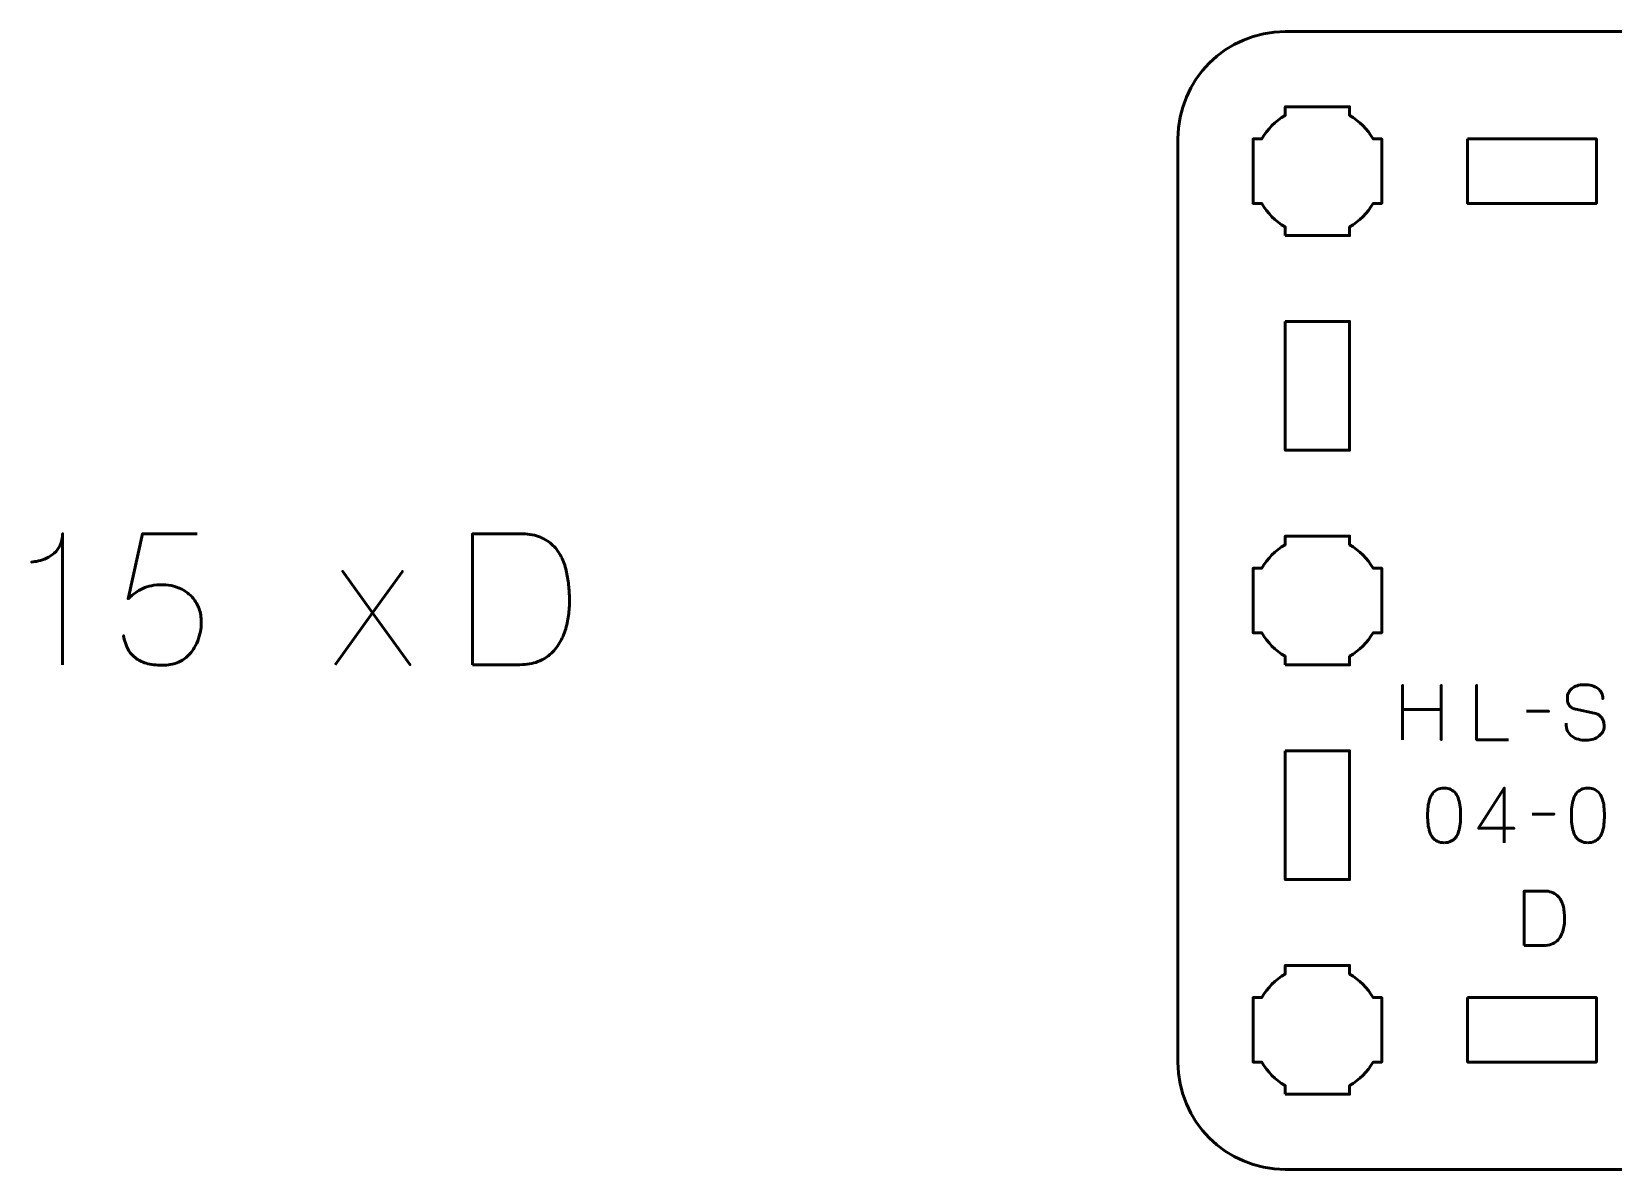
# Model space of a CAD drawing. Header units: centimetres. Extents: x -21.5 to -4.8, y -53.5 to -18.2.
# Drawn here: x -21.49 to -14.12, y -41.5 to -36.2 of the extents above; entities that cross this region are included whole.
import ezdxf

# ---------------------------------------------------------------- set-up
doc = ezdxf.new("R2010")
doc.units = ezdxf.units.CM
doc.header["$MEASUREMENT"] = 0
doc.layers.add('Layer 1', color=7, linetype='Continuous')

msp = doc.modelspace()

# ---------------------------------------------------------------- linework, layer by layer
at = {"layer": 'Layer 1', "lineweight": 53}
for points, knots in [([(-15.64994, -36.19997), (-15.64994, -36.19997), (-5.35004, -36.19997), (-5.35004, -36.19997), (-5.35004, -36.19997), (-5.07304, -36.19997), (-4.84994, -36.42306), (-4.84994, -36.70006), (-4.84994, -36.70006), (-4.84994, -36.70006), (-4.84994, -40.99992), (-4.84994, -40.99992), (-4.84994, -40.99992), (-4.84994, -41.27706), (-5.07304, -41.50002), (-5.35004, -41.50002), (-5.35004, -41.50002), (-5.35004, -41.50002), (-15.64994, -41.50002), (-15.64994, -41.50002), (-15.64994, -41.50002), (-15.92694, -41.50002), (-16.15004, -41.27706), (-16.15004, -40.99992), (-16.15004, -40.99992), (-16.15004, -40.99992), (-16.15004, -36.70006), (-16.15004, -36.70006), (-16.15004, -36.70006), (-16.15004, -36.42306), (-15.92694, -36.19997), (-15.64994, -36.19997)], [0, 0, 0, 0, 0.125, 0.125, 0.125, 0.125, 0.25, 0.25, 0.25, 0.25, 0.375, 0.375, 0.375, 0.375, 0.5, 0.5, 0.5, 0.5, 0.625, 0.625, 0.625, 0.625, 0.75, 0.75, 0.75, 0.75, 0.875, 0.875, 0.875, 0.875, 1, 1, 1, 1]), ([(-15.64995, -37.14999), (-15.64995, -37.14999), (-15.64995, -37.10988), (-15.64995, -37.10988), (-15.64995, -37.10988), (-15.69556, -37.08356), (-15.73348, -37.04553), (-15.7598, -37.00006), (-15.7598, -37.00006), (-15.7598, -37.00006), (-15.80002, -37.00006), (-15.80002, -37.00006), (-15.80002, -37.00006), (-15.80002, -37.00006), (-15.80002, -36.84999), (-15.80002, -36.84999), (-15.80002, -36.84999), (-15.80002, -36.84999), (-15.80002, -36.70006), (-15.80002, -36.70006), (-15.80002, -36.70006), (-15.80002, -36.70006), (-15.7598, -36.70006), (-15.7598, -36.70006), (-15.7598, -36.70006), (-15.73348, -36.65444), (-15.69556, -36.61656), (-15.64995, -36.59024), (-15.64995, -36.59024), (-15.64995, -36.59024), (-15.64995, -36.54999), (-15.64995, -36.54999), (-15.64995, -36.54999), (-15.64995, -36.54999), (-15.50002, -36.54999), (-15.50002, -36.54999), (-15.50002, -36.54999), (-15.50002, -36.54999), (-15.34994, -36.54999), (-15.34994, -36.54999), (-15.34994, -36.54999), (-15.34994, -36.54999), (-15.34994, -36.59024), (-15.34994, -36.59024), (-15.34994, -36.59024), (-15.30447, -36.61656), (-15.26644, -36.65444), (-15.24012, -36.70006), (-15.24012, -36.70006), (-15.24012, -36.70006), (-15.20001, -36.70006), (-15.20001, -36.70006), (-15.20001, -36.70006), (-15.20001, -36.70006), (-15.20001, -36.84999), (-15.20001, -36.84999), (-15.20001, -36.84999), (-15.20001, -36.84999), (-15.20001, -37.00006), (-15.20001, -37.00006), (-15.20001, -37.00006), (-15.20001, -37.00006), (-15.24012, -37.00006), (-15.24012, -37.00006), (-15.24012, -37.00006), (-15.26644, -37.04553), (-15.30447, -37.08356), (-15.34994, -37.10988), (-15.34994, -37.10988), (-15.34994, -37.10988), (-15.34994, -37.14999), (-15.34994, -37.14999), (-15.34994, -37.14999), (-15.34994, -37.14999), (-15.50002, -37.14999), (-15.50002, -37.14999), (-15.50002, -37.14999), (-15.50002, -37.14999), (-15.64995, -37.14999), (-15.64995, -37.14999)], [0, 0, 0, 0, 0.05, 0.05, 0.05, 0.05, 0.1, 0.1, 0.1, 0.1, 0.15, 0.15, 0.15, 0.15, 0.2, 0.2, 0.2, 0.2, 0.25, 0.25, 0.25, 0.25, 0.3, 0.3, 0.3, 0.3, 0.35, 0.35, 0.35, 0.35, 0.4, 0.4, 0.4, 0.4, 0.45, 0.45, 0.45, 0.45, 0.5, 0.5, 0.5, 0.5, 0.55, 0.55, 0.55, 0.55, 0.6, 0.6, 0.6, 0.6, 0.65, 0.65, 0.65, 0.65, 0.7, 0.7, 0.7, 0.7, 0.75, 0.75, 0.75, 0.75, 0.8, 0.8, 0.8, 0.8, 0.85, 0.85, 0.85, 0.85, 0.9, 0.9, 0.9, 0.9, 0.95, 0.95, 0.95, 0.95, 1, 1, 1, 1]), ([(-14.79999, -36.70006), (-14.79999, -36.70006), (-14.19999, -36.70006), (-14.19999, -36.70006), (-14.19999, -36.70006), (-14.19999, -36.70006), (-14.19999, -37.00007), (-14.19999, -37.00007), (-14.19999, -37.00007), (-14.19999, -37.00007), (-14.79999, -37.00007), (-14.79999, -37.00007), (-14.79999, -37.00007), (-14.79999, -37.00007), (-14.79999, -36.70006), (-14.79999, -36.70006)], [0, 0, 0, 0, 0.25, 0.25, 0.25, 0.25, 0.5, 0.5, 0.5, 0.5, 0.75, 0.75, 0.75, 0.75, 1, 1, 1, 1]), ([(-15.64994, -37.55001), (-15.64994, -37.55001), (-15.34994, -37.55001), (-15.34994, -37.55001), (-15.34994, -37.55001), (-15.34994, -37.55001), (-15.34994, -38.15002), (-15.34994, -38.15002), (-15.34994, -38.15002), (-15.34994, -38.15002), (-15.64994, -38.15002), (-15.64994, -38.15002), (-15.64994, -38.15002), (-15.64994, -38.15002), (-15.64994, -37.55001), (-15.64994, -37.55001)], [0, 0, 0, 0, 0.25, 0.25, 0.25, 0.25, 0.5, 0.5, 0.5, 0.5, 0.75, 0.75, 0.75, 0.75, 1, 1, 1, 1]), ([(-15.64995, -39.14999), (-15.64995, -39.14999), (-15.64995, -39.10988), (-15.64995, -39.10988), (-15.64995, -39.10988), (-15.69556, -39.08356), (-15.73348, -39.04553), (-15.7598, -39.00006), (-15.7598, -39.00006), (-15.7598, -39.00006), (-15.80002, -39.00006), (-15.80002, -39.00006), (-15.80002, -39.00006), (-15.80002, -39.00006), (-15.80002, -38.84999), (-15.80002, -38.84999), (-15.80002, -38.84999), (-15.80002, -38.84999), (-15.80002, -38.70006), (-15.80002, -38.70006), (-15.80002, -38.70006), (-15.80002, -38.70006), (-15.7598, -38.70006), (-15.7598, -38.70006), (-15.7598, -38.70006), (-15.73348, -38.65444), (-15.69556, -38.61656), (-15.64995, -38.59024), (-15.64995, -38.59024), (-15.64995, -38.59024), (-15.64995, -38.54999), (-15.64995, -38.54999), (-15.64995, -38.54999), (-15.64995, -38.54999), (-15.50002, -38.54999), (-15.50002, -38.54999), (-15.50002, -38.54999), (-15.50002, -38.54999), (-15.34994, -38.54999), (-15.34994, -38.54999), (-15.34994, -38.54999), (-15.34994, -38.54999), (-15.34994, -38.59024), (-15.34994, -38.59024), (-15.34994, -38.59024), (-15.30447, -38.61656), (-15.26644, -38.65444), (-15.24012, -38.70006), (-15.24012, -38.70006), (-15.24012, -38.70006), (-15.20001, -38.70006), (-15.20001, -38.70006), (-15.20001, -38.70006), (-15.20001, -38.70006), (-15.20001, -38.84999), (-15.20001, -38.84999), (-15.20001, -38.84999), (-15.20001, -38.84999), (-15.20001, -39.00006), (-15.20001, -39.00006), (-15.20001, -39.00006), (-15.20001, -39.00006), (-15.24012, -39.00006), (-15.24012, -39.00006), (-15.24012, -39.00006), (-15.26644, -39.04553), (-15.30447, -39.08356), (-15.34994, -39.10988), (-15.34994, -39.10988), (-15.34994, -39.10988), (-15.34994, -39.14999), (-15.34994, -39.14999), (-15.34994, -39.14999), (-15.34994, -39.14999), (-15.50002, -39.14999), (-15.50002, -39.14999), (-15.50002, -39.14999), (-15.50002, -39.14999), (-15.64995, -39.14999), (-15.64995, -39.14999)], [0, 0, 0, 0, 0.05, 0.05, 0.05, 0.05, 0.1, 0.1, 0.1, 0.1, 0.15, 0.15, 0.15, 0.15, 0.2, 0.2, 0.2, 0.2, 0.25, 0.25, 0.25, 0.25, 0.3, 0.3, 0.3, 0.3, 0.35, 0.35, 0.35, 0.35, 0.4, 0.4, 0.4, 0.4, 0.45, 0.45, 0.45, 0.45, 0.5, 0.5, 0.5, 0.5, 0.55, 0.55, 0.55, 0.55, 0.6, 0.6, 0.6, 0.6, 0.65, 0.65, 0.65, 0.65, 0.7, 0.7, 0.7, 0.7, 0.75, 0.75, 0.75, 0.75, 0.8, 0.8, 0.8, 0.8, 0.85, 0.85, 0.85, 0.85, 0.9, 0.9, 0.9, 0.9, 0.95, 0.95, 0.95, 0.95, 1, 1, 1, 1]), ([(-15.64994, -39.54998), (-15.64994, -39.54998), (-15.34994, -39.54998), (-15.34994, -39.54998), (-15.34994, -39.54998), (-15.34994, -39.54998), (-15.34994, -40.14998), (-15.34994, -40.14998), (-15.34994, -40.14998), (-15.34994, -40.14998), (-15.64994, -40.14998), (-15.64994, -40.14998), (-15.64994, -40.14998), (-15.64994, -40.14998), (-15.64994, -39.54998), (-15.64994, -39.54998)], [0, 0, 0, 0, 0.25, 0.25, 0.25, 0.25, 0.5, 0.5, 0.5, 0.5, 0.75, 0.75, 0.75, 0.75, 1, 1, 1, 1]), ([(-15.64995, -41.14999), (-15.64995, -41.14999), (-15.64995, -41.10988), (-15.64995, -41.10988), (-15.64995, -41.10988), (-15.69556, -41.08356), (-15.73348, -41.04553), (-15.7598, -41.00006), (-15.7598, -41.00006), (-15.7598, -41.00006), (-15.80002, -41.00006), (-15.80002, -41.00006), (-15.80002, -41.00006), (-15.80002, -41.00006), (-15.80002, -40.84999), (-15.80002, -40.84999), (-15.80002, -40.84999), (-15.80002, -40.84999), (-15.80002, -40.70006), (-15.80002, -40.70006), (-15.80002, -40.70006), (-15.80002, -40.70006), (-15.7598, -40.70006), (-15.7598, -40.70006), (-15.7598, -40.70006), (-15.73348, -40.65444), (-15.69556, -40.61656), (-15.64995, -40.59024), (-15.64995, -40.59024), (-15.64995, -40.59024), (-15.64995, -40.54999), (-15.64995, -40.54999), (-15.64995, -40.54999), (-15.64995, -40.54999), (-15.50002, -40.54999), (-15.50002, -40.54999), (-15.50002, -40.54999), (-15.50002, -40.54999), (-15.34994, -40.54999), (-15.34994, -40.54999), (-15.34994, -40.54999), (-15.34994, -40.54999), (-15.34994, -40.59024), (-15.34994, -40.59024), (-15.34994, -40.59024), (-15.30447, -40.61656), (-15.26644, -40.65444), (-15.24012, -40.70006), (-15.24012, -40.70006), (-15.24012, -40.70006), (-15.20001, -40.70006), (-15.20001, -40.70006), (-15.20001, -40.70006), (-15.20001, -40.70006), (-15.20001, -40.84999), (-15.20001, -40.84999), (-15.20001, -40.84999), (-15.20001, -40.84999), (-15.20001, -41.00006), (-15.20001, -41.00006), (-15.20001, -41.00006), (-15.20001, -41.00006), (-15.24012, -41.00006), (-15.24012, -41.00006), (-15.24012, -41.00006), (-15.26644, -41.04553), (-15.30447, -41.08356), (-15.34994, -41.10988), (-15.34994, -41.10988), (-15.34994, -41.10988), (-15.34994, -41.14999), (-15.34994, -41.14999), (-15.34994, -41.14999), (-15.34994, -41.14999), (-15.50002, -41.14999), (-15.50002, -41.14999), (-15.50002, -41.14999), (-15.50002, -41.14999), (-15.64995, -41.14999), (-15.64995, -41.14999)], [0, 0, 0, 0, 0.05, 0.05, 0.05, 0.05, 0.1, 0.1, 0.1, 0.1, 0.15, 0.15, 0.15, 0.15, 0.2, 0.2, 0.2, 0.2, 0.25, 0.25, 0.25, 0.25, 0.3, 0.3, 0.3, 0.3, 0.35, 0.35, 0.35, 0.35, 0.4, 0.4, 0.4, 0.4, 0.45, 0.45, 0.45, 0.45, 0.5, 0.5, 0.5, 0.5, 0.55, 0.55, 0.55, 0.55, 0.6, 0.6, 0.6, 0.6, 0.65, 0.65, 0.65, 0.65, 0.7, 0.7, 0.7, 0.7, 0.75, 0.75, 0.75, 0.75, 0.8, 0.8, 0.8, 0.8, 0.85, 0.85, 0.85, 0.85, 0.9, 0.9, 0.9, 0.9, 0.95, 0.95, 0.95, 0.95, 1, 1, 1, 1]), ([(-14.79999, -40.69993), (-14.79999, -40.69993), (-14.19999, -40.69993), (-14.19999, -40.69993), (-14.19999, -40.69993), (-14.19999, -40.69993), (-14.19999, -40.99992), (-14.19999, -40.99992), (-14.19999, -40.99992), (-14.19999, -40.99992), (-14.79999, -40.99992), (-14.79999, -40.99992), (-14.79999, -40.99992), (-14.79999, -40.99992), (-14.79999, -40.69993), (-14.79999, -40.69993)], [0, 0, 0, 0, 0.25, 0.25, 0.25, 0.25, 0.5, 0.5, 0.5, 0.5, 0.75, 0.75, 0.75, 0.75, 1, 1, 1, 1])]:
    msp.add_open_spline(points, degree=3, knots=knots, dxfattribs=at)
at = {"layer": 'Layer 1', "color": 4, "lineweight": 53}
for points, knots in [([(-21.34801, -39.14915), (-21.34801, -39.14915), (-21.34801, -38.5387), (-21.34801, -38.5387), (-21.34801, -38.5387), (-21.34815, -38.55944), (-21.35182, -38.57722), (-21.35887, -38.59204), (-21.35887, -38.59204), (-21.36579, -38.607), (-21.37496, -38.61928), (-21.38625, -38.62915), (-21.38625, -38.62915), (-21.39754, -38.63903), (-21.40967, -38.64693), (-21.42265, -38.65286), (-21.42265, -38.65286), (-21.43564, -38.65865), (-21.4482, -38.66302), (-21.46033, -38.6657), (-21.46033, -38.6657), (-21.47261, -38.66852), (-21.48305, -38.67022), (-21.49194, -38.67078), (-21.49194, -38.67078), (-21.48305, -38.67022), (-21.47261, -38.66852), (-21.46033, -38.6657), (-21.46033, -38.6657), (-21.4482, -38.66302), (-21.43564, -38.65865), (-21.42265, -38.65286), (-21.42265, -38.65286), (-21.40967, -38.64693), (-21.39754, -38.63903), (-21.38625, -38.62915), (-21.38625, -38.62915), (-21.37496, -38.61928), (-21.36579, -38.607), (-21.35887, -38.59204), (-21.35887, -38.59204), (-21.35182, -38.57722), (-21.34815, -38.55944), (-21.34801, -38.5387), (-21.34801, -38.5387), (-21.34801, -38.5387), (-21.34801, -39.14915), (-21.34801, -39.14915)], [0, 0, 0, 0, 0.0833333, 0.0833333, 0.0833333, 0.0833333, 0.1666667, 0.1666667, 0.1666667, 0.1666667, 0.25, 0.25, 0.25, 0.25, 0.3333333, 0.3333333, 0.3333333, 0.3333333, 0.4166667, 0.4166667, 0.4166667, 0.4166667, 0.5, 0.5, 0.5, 0.5, 0.5833333, 0.5833333, 0.5833333, 0.5833333, 0.6666667, 0.6666667, 0.6666667, 0.6666667, 0.75, 0.75, 0.75, 0.75, 0.8333333, 0.8333333, 0.8333333, 0.8333333, 0.9166667, 0.9166667, 0.9166667, 0.9166667, 1, 1, 1, 1]), ([(-20.72062, -38.5387), (-20.72062, -38.5387), (-20.97462, -38.5387), (-20.97462, -38.5387), (-20.97462, -38.5387), (-20.97462, -38.5387), (-21.04235, -38.84181), (-21.04235, -38.84181), (-21.04235, -38.84181), (-21.0305, -38.83165), (-21.01921, -38.82248), (-21.00834, -38.81443), (-21.00834, -38.81443), (-20.99762, -38.80639), (-20.98633, -38.79962), (-20.97434, -38.79397), (-20.97434, -38.79397), (-20.96248, -38.78833), (-20.94894, -38.78409), (-20.9337, -38.78113), (-20.9337, -38.78113), (-20.9186, -38.77817), (-20.90054, -38.77662), (-20.87979, -38.77662), (-20.87979, -38.77662), (-20.86286, -38.77662), (-20.84593, -38.77887), (-20.82899, -38.78353), (-20.82899, -38.78353), (-20.81206, -38.78805), (-20.79597, -38.79496), (-20.78073, -38.80413), (-20.78073, -38.80413), (-20.76535, -38.81345), (-20.7518, -38.82502), (-20.73995, -38.83899), (-20.73995, -38.83899), (-20.72796, -38.85296), (-20.7185, -38.86933), (-20.71173, -38.88809), (-20.71173, -38.88809), (-20.70481, -38.90686), (-20.70129, -38.92817), (-20.70114, -38.95188), (-20.70114, -38.95188), (-20.701, -38.96062), (-20.70199, -38.97163), (-20.70397, -38.98461), (-20.70397, -38.98461), (-20.7058, -38.9976), (-20.70919, -39.01171), (-20.71399, -39.02667), (-20.71399, -39.02667), (-20.71878, -39.04162), (-20.72556, -39.05644), (-20.73417, -39.07112), (-20.73417, -39.07112), (-20.74277, -39.08579), (-20.75378, -39.0992), (-20.76704, -39.11133), (-20.76704, -39.11133), (-20.78031, -39.12347), (-20.7964, -39.1332), (-20.81516, -39.14054), (-20.81516, -39.14054), (-20.83407, -39.14774), (-20.85623, -39.15155), (-20.88149, -39.15169), (-20.88149, -39.15169), (-20.91168, -39.15155), (-20.93708, -39.1483), (-20.95769, -39.14224), (-20.95769, -39.14224), (-20.97829, -39.13603), (-20.99508, -39.12798), (-21.00806, -39.11782), (-21.00806, -39.11782), (-21.02119, -39.10766), (-21.03135, -39.09652), (-21.03868, -39.08438), (-21.03868, -39.08438), (-21.04602, -39.07224), (-21.05153, -39.06011), (-21.05519, -39.04797), (-21.05519, -39.04797), (-21.05886, -39.03584), (-21.06169, -39.02469), (-21.06352, -39.01453), (-21.06352, -39.01453), (-21.06169, -39.02469), (-21.05886, -39.03584), (-21.05519, -39.04797), (-21.05519, -39.04797), (-21.05153, -39.06011), (-21.04602, -39.07224), (-21.03868, -39.08438), (-21.03868, -39.08438), (-21.03135, -39.09652), (-21.02119, -39.10766), (-21.00806, -39.11782), (-21.00806, -39.11782), (-20.99508, -39.12798), (-20.97829, -39.13603), (-20.95769, -39.14224), (-20.95769, -39.14224), (-20.93708, -39.1483), (-20.91168, -39.15155), (-20.88149, -39.15169), (-20.88149, -39.15169), (-20.85623, -39.15155), (-20.83407, -39.14774), (-20.81516, -39.14054), (-20.81516, -39.14054), (-20.7964, -39.1332), (-20.78031, -39.12347), (-20.76704, -39.11133), (-20.76704, -39.11133), (-20.75378, -39.0992), (-20.74277, -39.08579), (-20.73417, -39.07112), (-20.73417, -39.07112), (-20.72556, -39.05644), (-20.71878, -39.04162), (-20.71399, -39.02667), (-20.71399, -39.02667), (-20.70919, -39.01171), (-20.7058, -38.9976), (-20.70397, -38.98461), (-20.70397, -38.98461), (-20.70199, -38.97163), (-20.701, -38.96062), (-20.70114, -38.95188), (-20.70114, -38.95188), (-20.70129, -38.92817), (-20.70481, -38.90686), (-20.71173, -38.88809), (-20.71173, -38.88809), (-20.7185, -38.86933), (-20.72796, -38.85296), (-20.73995, -38.83899), (-20.73995, -38.83899), (-20.7518, -38.82502), (-20.76535, -38.81345), (-20.78073, -38.80413), (-20.78073, -38.80413), (-20.79597, -38.79496), (-20.81206, -38.78805), (-20.82899, -38.78353), (-20.82899, -38.78353), (-20.84593, -38.77887), (-20.86286, -38.77662), (-20.87979, -38.77662), (-20.87979, -38.77662), (-20.90054, -38.77662), (-20.9186, -38.77817), (-20.9337, -38.78113), (-20.9337, -38.78113), (-20.94894, -38.78409), (-20.96248, -38.78833), (-20.97434, -38.79397), (-20.97434, -38.79397), (-20.98633, -38.79962), (-20.99762, -38.80639), (-21.00834, -38.81443), (-21.00834, -38.81443), (-21.01921, -38.82248), (-21.0305, -38.83165), (-21.04235, -38.84181), (-21.04235, -38.84181), (-21.04235, -38.84181), (-20.97462, -38.5387), (-20.97462, -38.5387), (-20.97462, -38.5387), (-20.97462, -38.5387), (-20.72062, -38.5387), (-20.72062, -38.5387)], [0, 0, 0, 0, 0.0227273, 0.0227273, 0.0227273, 0.0227273, 0.0454545, 0.0454545, 0.0454545, 0.0454545, 0.0681818, 0.0681818, 0.0681818, 0.0681818, 0.0909091, 0.0909091, 0.0909091, 0.0909091, 0.1136364, 0.1136364, 0.1136364, 0.1136364, 0.1363636, 0.1363636, 0.1363636, 0.1363636, 0.1590909, 0.1590909, 0.1590909, 0.1590909, 0.1818182, 0.1818182, 0.1818182, 0.1818182, 0.2045455, 0.2045455, 0.2045455, 0.2045455, 0.2272727, 0.2272727, 0.2272727, 0.2272727, 0.25, 0.25, 0.25, 0.25, 0.2727273, 0.2727273, 0.2727273, 0.2727273, 0.2954545, 0.2954545, 0.2954545, 0.2954545, 0.3181818, 0.3181818, 0.3181818, 0.3181818, 0.3409091, 0.3409091, 0.3409091, 0.3409091, 0.3636364, 0.3636364, 0.3636364, 0.3636364, 0.3863636, 0.3863636, 0.3863636, 0.3863636, 0.4090909, 0.4090909, 0.4090909, 0.4090909, 0.4318182, 0.4318182, 0.4318182, 0.4318182, 0.4545455, 0.4545455, 0.4545455, 0.4545455, 0.4772727, 0.4772727, 0.4772727, 0.4772727, 0.5, 0.5, 0.5, 0.5, 0.5227273, 0.5227273, 0.5227273, 0.5227273, 0.5454545, 0.5454545, 0.5454545, 0.5454545, 0.5681818, 0.5681818, 0.5681818, 0.5681818, 0.5909091, 0.5909091, 0.5909091, 0.5909091, 0.6136364, 0.6136364, 0.6136364, 0.6136364, 0.6363636, 0.6363636, 0.6363636, 0.6363636, 0.6590909, 0.6590909, 0.6590909, 0.6590909, 0.6818182, 0.6818182, 0.6818182, 0.6818182, 0.7045455, 0.7045455, 0.7045455, 0.7045455, 0.7272727, 0.7272727, 0.7272727, 0.7272727, 0.75, 0.75, 0.75, 0.75, 0.7727273, 0.7727273, 0.7727273, 0.7727273, 0.7954545, 0.7954545, 0.7954545, 0.7954545, 0.8181818, 0.8181818, 0.8181818, 0.8181818, 0.8409091, 0.8409091, 0.8409091, 0.8409091, 0.8636364, 0.8636364, 0.8636364, 0.8636364, 0.8863636, 0.8863636, 0.8863636, 0.8863636, 0.9090909, 0.9090909, 0.9090909, 0.9090909, 0.9318182, 0.9318182, 0.9318182, 0.9318182, 0.9545455, 0.9545455, 0.9545455, 0.9545455, 0.9772727, 0.9772727, 0.9772727, 0.9772727, 1, 1, 1, 1]), ([(-19.43706, -39.14915), (-19.43706, -39.14915), (-19.43706, -38.5387), (-19.43706, -38.5387), (-19.43706, -38.5387), (-19.43706, -38.5387), (-19.21693, -38.5387), (-19.21693, -38.5387), (-19.21693, -38.5387), (-19.18348, -38.53884), (-19.15455, -38.54322), (-19.13014, -38.55182), (-19.13014, -38.55182), (-19.10587, -38.56043), (-19.08527, -38.57229), (-19.06862, -38.58724), (-19.06862, -38.58724), (-19.05182, -38.60234), (-19.03828, -38.6197), (-19.02769, -38.63917), (-19.02769, -38.63917), (-19.01711, -38.65879), (-19.00893, -38.67967), (-19.00314, -38.70183), (-19.00314, -38.70183), (-18.99736, -38.72384), (-18.99326, -38.74628), (-18.99072, -38.769), (-18.99072, -38.769), (-18.98818, -38.79171), (-18.98649, -38.81373), (-18.98578, -38.83504), (-18.98578, -38.83504), (-18.9848, -38.85634), (-18.9855, -38.87878), (-18.98776, -38.90235), (-18.98776, -38.90235), (-18.99002, -38.92591), (-18.99425, -38.94948), (-19.0006, -38.9729), (-19.0006, -38.9729), (-19.00681, -38.99633), (-19.0157, -39.01862), (-19.02713, -39.03965), (-19.02713, -39.03965), (-19.03842, -39.06081), (-19.05281, -39.07958), (-19.07003, -39.09595), (-19.07003, -39.09595), (-19.08738, -39.11232), (-19.10813, -39.1253), (-19.1324, -39.13476), (-19.1324, -39.13476), (-19.15667, -39.14421), (-19.18489, -39.14901), (-19.21693, -39.14915), (-19.21693, -39.14915), (-19.21693, -39.14915), (-19.43706, -39.14915), (-19.43706, -39.14915)], [0, 0, 0, 0, 0.0666667, 0.0666667, 0.0666667, 0.0666667, 0.1333333, 0.1333333, 0.1333333, 0.1333333, 0.2, 0.2, 0.2, 0.2, 0.2666667, 0.2666667, 0.2666667, 0.2666667, 0.3333333, 0.3333333, 0.3333333, 0.3333333, 0.4, 0.4, 0.4, 0.4, 0.4666667, 0.4666667, 0.4666667, 0.4666667, 0.5333333, 0.5333333, 0.5333333, 0.5333333, 0.6, 0.6, 0.6, 0.6, 0.6666667, 0.6666667, 0.6666667, 0.6666667, 0.7333333, 0.7333333, 0.7333333, 0.7333333, 0.8, 0.8, 0.8, 0.8, 0.8666667, 0.8666667, 0.8666667, 0.8666667, 0.9333333, 0.9333333, 0.9333333, 0.9333333, 1, 1, 1, 1]), ([(-19.43706, -39.14915), (-19.43706, -39.14915), (-19.43706, -38.5387), (-19.43706, -38.5387), (-19.43706, -38.5387), (-19.43706, -38.5387), (-19.21693, -38.5387), (-19.21693, -38.5387), (-19.21693, -38.5387), (-19.18348, -38.53884), (-19.15455, -38.54322), (-19.13014, -38.55182), (-19.13014, -38.55182), (-19.10587, -38.56043), (-19.08527, -38.57229), (-19.06862, -38.58724), (-19.06862, -38.58724), (-19.05182, -38.60234), (-19.03828, -38.6197), (-19.02769, -38.63917), (-19.02769, -38.63917), (-19.01711, -38.65879), (-19.00893, -38.67967), (-19.00314, -38.70183), (-19.00314, -38.70183), (-18.99736, -38.72384), (-18.99326, -38.74628), (-18.99072, -38.769), (-18.99072, -38.769), (-18.98818, -38.79171), (-18.98649, -38.81373), (-18.98578, -38.83504), (-18.98578, -38.83504), (-18.9848, -38.85634), (-18.9855, -38.87878), (-18.98776, -38.90235), (-18.98776, -38.90235), (-18.99002, -38.92591), (-18.99425, -38.94948), (-19.0006, -38.9729), (-19.0006, -38.9729), (-19.00681, -38.99633), (-19.0157, -39.01862), (-19.02713, -39.03965), (-19.02713, -39.03965), (-19.03842, -39.06081), (-19.05281, -39.07958), (-19.07003, -39.09595), (-19.07003, -39.09595), (-19.08738, -39.11232), (-19.10813, -39.1253), (-19.1324, -39.13476), (-19.1324, -39.13476), (-19.15667, -39.14421), (-19.18489, -39.14901), (-19.21693, -39.14915), (-19.21693, -39.14915), (-19.21693, -39.14915), (-19.43706, -39.14915), (-19.43706, -39.14915)], [0, 0, 0, 0, 0.0666667, 0.0666667, 0.0666667, 0.0666667, 0.1333333, 0.1333333, 0.1333333, 0.1333333, 0.2, 0.2, 0.2, 0.2, 0.2666667, 0.2666667, 0.2666667, 0.2666667, 0.3333333, 0.3333333, 0.3333333, 0.3333333, 0.4, 0.4, 0.4, 0.4, 0.4666667, 0.4666667, 0.4666667, 0.4666667, 0.5333333, 0.5333333, 0.5333333, 0.5333333, 0.6, 0.6, 0.6, 0.6, 0.6666667, 0.6666667, 0.6666667, 0.6666667, 0.7333333, 0.7333333, 0.7333333, 0.7333333, 0.8, 0.8, 0.8, 0.8, 0.8666667, 0.8666667, 0.8666667, 0.8666667, 0.9333333, 0.9333333, 0.9333333, 0.9333333, 1, 1, 1, 1]), ([(-20.07799, -39.14915), (-20.07799, -39.14915), (-19.90358, -38.907), (-19.90358, -38.907), (-19.90358, -38.907), (-19.90358, -38.907), (-20.04243, -38.71481), (-20.04243, -38.71481), (-20.04243, -38.71481), (-20.04243, -38.71481), (-19.90358, -38.907), (-19.90358, -38.907), (-19.90358, -38.907), (-19.90358, -38.907), (-19.76388, -38.71481), (-19.76388, -38.71481), (-19.76388, -38.71481), (-19.76388, -38.71481), (-19.90358, -38.907), (-19.90358, -38.907), (-19.90358, -38.907), (-19.90358, -38.907), (-19.72831, -39.14915), (-19.72831, -39.14915), (-19.72831, -39.14915), (-19.72831, -39.14915), (-19.90358, -38.907), (-19.90358, -38.907), (-19.90358, -38.907), (-19.90358, -38.907), (-20.07799, -39.14915), (-20.07799, -39.14915)], [0, 0, 0, 0, 0.125, 0.125, 0.125, 0.125, 0.25, 0.25, 0.25, 0.25, 0.375, 0.375, 0.375, 0.375, 0.5, 0.5, 0.5, 0.5, 0.625, 0.625, 0.625, 0.625, 0.75, 0.75, 0.75, 0.75, 0.875, 0.875, 0.875, 0.875, 1, 1, 1, 1])]:
    msp.add_open_spline(points, degree=3, knots=knots, dxfattribs=at)
at = {"layer": 'Layer 1', "color": 5, "lineweight": 53}
for points, knots in [([(-15.1029, -39.49891), (-15.1029, -39.49891), (-15.1029, -39.35815), (-15.1029, -39.35815), (-15.1029, -39.35815), (-15.1029, -39.35815), (-14.92333, -39.35815), (-14.92333, -39.35815), (-14.92333, -39.35815), (-14.92333, -39.35815), (-14.92333, -39.49891), (-14.92333, -39.49891), (-14.92333, -39.49891), (-14.92333, -39.49891), (-14.92333, -39.24491), (-14.92333, -39.24491), (-14.92333, -39.24491), (-14.92333, -39.24491), (-14.92333, -39.35815), (-14.92333, -39.35815), (-14.92333, -39.35815), (-14.92333, -39.35815), (-15.1029, -39.35815), (-15.1029, -39.35815), (-15.1029, -39.35815), (-15.1029, -39.35815), (-15.1029, -39.24491), (-15.1029, -39.24491), (-15.1029, -39.24491), (-15.1029, -39.24491), (-15.1029, -39.49891), (-15.1029, -39.49891)], [0, 0, 0, 0, 0.125, 0.125, 0.125, 0.125, 0.25, 0.25, 0.25, 0.25, 0.375, 0.375, 0.375, 0.375, 0.5, 0.5, 0.5, 0.5, 0.625, 0.625, 0.625, 0.625, 0.75, 0.75, 0.75, 0.75, 0.875, 0.875, 0.875, 0.875, 1, 1, 1, 1]), ([(-14.61007, -39.49891), (-14.61007, -39.49891), (-14.75859, -39.49891), (-14.75859, -39.49891), (-14.75859, -39.49891), (-14.75859, -39.49891), (-14.75859, -39.24456), (-14.75859, -39.24456), (-14.75859, -39.24456), (-14.75859, -39.24456), (-14.75859, -39.49891), (-14.75859, -39.49891), (-14.75859, -39.49891), (-14.75859, -39.49891), (-14.61007, -39.49891), (-14.61007, -39.49891)], [0, 0, 0, 0, 0.25, 0.25, 0.25, 0.25, 0.5, 0.5, 0.5, 0.5, 0.75, 0.75, 0.75, 0.75, 1, 1, 1, 1]), ([(-14.3416, -39.422), (-14.34148, -39.43606), (-14.33901, -39.44811), (-14.33407, -39.45816), (-14.33407, -39.45816), (-14.32919, -39.46816), (-14.32237, -39.47633), (-14.31379, -39.48268), (-14.31379, -39.48268), (-14.30515, -39.48897), (-14.29521, -39.49362), (-14.28398, -39.49662), (-14.28398, -39.49662), (-14.27281, -39.49956), (-14.26081, -39.50103), (-14.24811, -39.50103), (-14.24811, -39.50103), (-14.2353, -39.50097), (-14.22377, -39.49909), (-14.21348, -39.4955), (-14.21348, -39.4955), (-14.20325, -39.49191), (-14.19449, -39.48709), (-14.18714, -39.48104), (-14.18714, -39.48104), (-14.17985, -39.47498), (-14.17421, -39.46822), (-14.17021, -39.46069), (-14.17021, -39.46069), (-14.16621, -39.45317), (-14.16409, -39.44546), (-14.1638, -39.43753), (-14.1638, -39.43753), (-14.16345, -39.42712), (-14.16497, -39.41759), (-14.16833, -39.40901), (-14.16833, -39.40901), (-14.17168, -39.40043), (-14.17685, -39.39325), (-14.18385, -39.38737), (-14.18385, -39.38737), (-14.19079, -39.38149), (-14.19955, -39.37738), (-14.21001, -39.37508), (-14.21001, -39.37508), (-14.21001, -39.37508), (-14.29644, -39.35639), (-14.29644, -39.35639), (-14.29644, -39.35639), (-14.30456, -39.35468), (-14.31155, -39.3518), (-14.31732, -39.3478), (-14.31732, -39.3478), (-14.32308, -39.34375), (-14.32755, -39.33816), (-14.3306, -39.33099), (-14.3306, -39.33099), (-14.33366, -39.32387), (-14.33525, -39.31482), (-14.33525, -39.30382), (-14.33525, -39.30382), (-14.33525, -39.29547), (-14.33354, -39.28759), (-14.33008, -39.28019), (-14.33008, -39.28019), (-14.32667, -39.27278), (-14.32161, -39.26625), (-14.31496, -39.26049), (-14.31496, -39.26049), (-14.30832, -39.25479), (-14.30009, -39.25032), (-14.29033, -39.24708), (-14.29033, -39.24708), (-14.28051, -39.24379), (-14.26928, -39.24214), (-14.25658, -39.24209), (-14.25658, -39.24209), (-14.24382, -39.24209), (-14.23212, -39.24356), (-14.22142, -39.2465), (-14.22142, -39.2465), (-14.21078, -39.24944), (-14.20155, -39.25367), (-14.19378, -39.25931), (-14.19378, -39.25931), (-14.18602, -39.26496), (-14.18003, -39.2719), (-14.17591, -39.28001), (-14.17591, -39.28001), (-14.17179, -39.28818), (-14.16985, -39.29753), (-14.17015, -39.30806), (-14.17015, -39.30806), (-14.16985, -39.29753), (-14.17179, -39.28818), (-14.17591, -39.28001), (-14.17591, -39.28001), (-14.18003, -39.2719), (-14.18602, -39.26496), (-14.19378, -39.25931), (-14.19378, -39.25931), (-14.20155, -39.25367), (-14.21078, -39.24944), (-14.22142, -39.2465), (-14.22142, -39.2465), (-14.23212, -39.24356), (-14.24382, -39.24209), (-14.25658, -39.24209), (-14.25658, -39.24209), (-14.26928, -39.24214), (-14.28051, -39.24379), (-14.29033, -39.24708), (-14.29033, -39.24708), (-14.30009, -39.25032), (-14.30832, -39.25479), (-14.31496, -39.26049), (-14.31496, -39.26049), (-14.32161, -39.26625), (-14.32667, -39.27278), (-14.33008, -39.28019), (-14.33008, -39.28019), (-14.33354, -39.28759), (-14.33525, -39.29547), (-14.33525, -39.30382), (-14.33525, -39.30382), (-14.33525, -39.31482), (-14.33372, -39.32387), (-14.33078, -39.33093), (-14.33078, -39.33093), (-14.32778, -39.33804), (-14.32337, -39.34357), (-14.31761, -39.34763), (-14.31761, -39.34763), (-14.31185, -39.35162), (-14.30479, -39.35456), (-14.29644, -39.35639), (-14.29644, -39.35639), (-14.29644, -39.35639), (-14.21001, -39.37508), (-14.21001, -39.37508), (-14.21001, -39.37508), (-14.19931, -39.37738), (-14.19049, -39.38149), (-14.18355, -39.38737), (-14.18355, -39.38737), (-14.17656, -39.39325), (-14.17144, -39.40043), (-14.16815, -39.40901), (-14.16815, -39.40901), (-14.16492, -39.41759), (-14.16345, -39.42712), (-14.1638, -39.43753), (-14.1638, -39.43753), (-14.16409, -39.44546), (-14.16621, -39.45317), (-14.17021, -39.46069), (-14.17021, -39.46069), (-14.17421, -39.46822), (-14.17985, -39.47498), (-14.18714, -39.48104), (-14.18714, -39.48104), (-14.19449, -39.48709), (-14.20325, -39.49191), (-14.21348, -39.4955), (-14.21348, -39.4955), (-14.22377, -39.49909), (-14.2353, -39.50097), (-14.24811, -39.50103), (-14.24811, -39.50103), (-14.26081, -39.50103), (-14.27281, -39.49956), (-14.28398, -39.49662), (-14.28398, -39.49662), (-14.29521, -39.49362), (-14.30515, -39.48897), (-14.31379, -39.48268), (-14.31379, -39.48268), (-14.32237, -39.47633), (-14.32919, -39.46816), (-14.33407, -39.45816), (-14.33407, -39.45816), (-14.33901, -39.44811), (-14.34148, -39.43606), (-14.3416, -39.422)], [0, 0, 0, 0, 0.0217391, 0.0217391, 0.0217391, 0.0217391, 0.0434783, 0.0434783, 0.0434783, 0.0434783, 0.0652174, 0.0652174, 0.0652174, 0.0652174, 0.0869565, 0.0869565, 0.0869565, 0.0869565, 0.1086957, 0.1086957, 0.1086957, 0.1086957, 0.1304348, 0.1304348, 0.1304348, 0.1304348, 0.1521739, 0.1521739, 0.1521739, 0.1521739, 0.173913, 0.173913, 0.173913, 0.173913, 0.1956522, 0.1956522, 0.1956522, 0.1956522, 0.2173913, 0.2173913, 0.2173913, 0.2173913, 0.2391304, 0.2391304, 0.2391304, 0.2391304, 0.2608696, 0.2608696, 0.2608696, 0.2608696, 0.2826087, 0.2826087, 0.2826087, 0.2826087, 0.3043478, 0.3043478, 0.3043478, 0.3043478, 0.326087, 0.326087, 0.326087, 0.326087, 0.3478261, 0.3478261, 0.3478261, 0.3478261, 0.3695652, 0.3695652, 0.3695652, 0.3695652, 0.3913043, 0.3913043, 0.3913043, 0.3913043, 0.4130435, 0.4130435, 0.4130435, 0.4130435, 0.4347826, 0.4347826, 0.4347826, 0.4347826, 0.4565217, 0.4565217, 0.4565217, 0.4565217, 0.4782609, 0.4782609, 0.4782609, 0.4782609, 0.5, 0.5, 0.5, 0.5, 0.5217391, 0.5217391, 0.5217391, 0.5217391, 0.5434783, 0.5434783, 0.5434783, 0.5434783, 0.5652174, 0.5652174, 0.5652174, 0.5652174, 0.5869565, 0.5869565, 0.5869565, 0.5869565, 0.6086957, 0.6086957, 0.6086957, 0.6086957, 0.6304348, 0.6304348, 0.6304348, 0.6304348, 0.6521739, 0.6521739, 0.6521739, 0.6521739, 0.673913, 0.673913, 0.673913, 0.673913, 0.6956522, 0.6956522, 0.6956522, 0.6956522, 0.7173913, 0.7173913, 0.7173913, 0.7173913, 0.7391304, 0.7391304, 0.7391304, 0.7391304, 0.7608696, 0.7608696, 0.7608696, 0.7608696, 0.7826087, 0.7826087, 0.7826087, 0.7826087, 0.8043478, 0.8043478, 0.8043478, 0.8043478, 0.826087, 0.826087, 0.826087, 0.826087, 0.8478261, 0.8478261, 0.8478261, 0.8478261, 0.8695652, 0.8695652, 0.8695652, 0.8695652, 0.8913043, 0.8913043, 0.8913043, 0.8913043, 0.9130435, 0.9130435, 0.9130435, 0.9130435, 0.9347826, 0.9347826, 0.9347826, 0.9347826, 0.9565217, 0.9565217, 0.9565217, 0.9565217, 0.9782609, 0.9782609, 0.9782609, 0.9782609, 1, 1, 1, 1]), ([(-14.52505, -39.36591), (-14.52505, -39.36591), (-14.42239, -39.36591), (-14.42239, -39.36591), (-14.42239, -39.36591), (-14.42239, -39.36591), (-14.52505, -39.36591), (-14.52505, -39.36591)], [0, 0, 0, 0, 0.5, 0.5, 0.5, 0.5, 1, 1, 1, 1]), ([(-14.90957, -39.97833), (-14.89723, -39.97827), (-14.88658, -39.9761), (-14.87771, -39.97186), (-14.87771, -39.97186), (-14.86889, -39.96763), (-14.86154, -39.96157), (-14.85566, -39.95387), (-14.85566, -39.95387), (-14.84984, -39.94611), (-14.84525, -39.93694), (-14.84184, -39.92635), (-14.84184, -39.92635), (-14.83849, -39.91577), (-14.83608, -39.90419), (-14.83473, -39.89149), (-14.83473, -39.89149), (-14.83331, -39.87879), (-14.83261, -39.86544), (-14.83267, -39.85133), (-14.83267, -39.85133), (-14.83261, -39.83728), (-14.83331, -39.82393), (-14.83473, -39.81129), (-14.83473, -39.81129), (-14.83608, -39.79865), (-14.83849, -39.78701), (-14.84184, -39.77642), (-14.84184, -39.77642), (-14.84525, -39.7659), (-14.84984, -39.75673), (-14.85566, -39.74891), (-14.85566, -39.74891), (-14.86154, -39.74114), (-14.86889, -39.73509), (-14.87771, -39.73085), (-14.87771, -39.73085), (-14.88658, -39.72656), (-14.89723, -39.72439), (-14.90957, -39.72433), (-14.90957, -39.72433), (-14.92192, -39.72439), (-14.93256, -39.72656), (-14.94144, -39.73085), (-14.94144, -39.73085), (-14.95026, -39.73509), (-14.95761, -39.74114), (-14.96349, -39.74891), (-14.96349, -39.74891), (-14.96931, -39.75673), (-14.9739, -39.7659), (-14.97731, -39.77642), (-14.97731, -39.77642), (-14.98066, -39.78701), (-14.98307, -39.79865), (-14.98442, -39.81129), (-14.98442, -39.81129), (-14.98583, -39.82393), (-14.98654, -39.83728), (-14.98648, -39.85133), (-14.98648, -39.85133), (-14.98654, -39.86544), (-14.98583, -39.87879), (-14.98442, -39.89149), (-14.98442, -39.89149), (-14.98307, -39.90419), (-14.98066, -39.91577), (-14.97731, -39.92635), (-14.97731, -39.92635), (-14.9739, -39.93694), (-14.96931, -39.94611), (-14.96349, -39.95387), (-14.96349, -39.95387), (-14.95761, -39.96157), (-14.95026, -39.96763), (-14.94144, -39.97186), (-14.94144, -39.97186), (-14.93256, -39.9761), (-14.92192, -39.97827), (-14.90957, -39.97833)], [0, 0, 0, 0, 0.05, 0.05, 0.05, 0.05, 0.1, 0.1, 0.1, 0.1, 0.15, 0.15, 0.15, 0.15, 0.2, 0.2, 0.2, 0.2, 0.25, 0.25, 0.25, 0.25, 0.3, 0.3, 0.3, 0.3, 0.35, 0.35, 0.35, 0.35, 0.4, 0.4, 0.4, 0.4, 0.45, 0.45, 0.45, 0.45, 0.5, 0.5, 0.5, 0.5, 0.55, 0.55, 0.55, 0.55, 0.6, 0.6, 0.6, 0.6, 0.65, 0.65, 0.65, 0.65, 0.7, 0.7, 0.7, 0.7, 0.75, 0.75, 0.75, 0.75, 0.8, 0.8, 0.8, 0.8, 0.85, 0.85, 0.85, 0.85, 0.9, 0.9, 0.9, 0.9, 0.95, 0.95, 0.95, 0.95, 1, 1, 1, 1]), ([(-14.90957, -39.97833), (-14.89723, -39.97827), (-14.88658, -39.9761), (-14.87771, -39.97186), (-14.87771, -39.97186), (-14.86889, -39.96763), (-14.86154, -39.96157), (-14.85566, -39.95387), (-14.85566, -39.95387), (-14.84984, -39.94611), (-14.84525, -39.93694), (-14.84184, -39.92635), (-14.84184, -39.92635), (-14.83849, -39.91577), (-14.83608, -39.90419), (-14.83473, -39.89149), (-14.83473, -39.89149), (-14.83331, -39.87879), (-14.83261, -39.86544), (-14.83267, -39.85133), (-14.83267, -39.85133), (-14.83261, -39.83728), (-14.83331, -39.82393), (-14.83473, -39.81129), (-14.83473, -39.81129), (-14.83608, -39.79865), (-14.83849, -39.78701), (-14.84184, -39.77642), (-14.84184, -39.77642), (-14.84525, -39.7659), (-14.84984, -39.75673), (-14.85566, -39.74891), (-14.85566, -39.74891), (-14.86154, -39.74114), (-14.86889, -39.73509), (-14.87771, -39.73085), (-14.87771, -39.73085), (-14.88658, -39.72656), (-14.89723, -39.72439), (-14.90957, -39.72433), (-14.90957, -39.72433), (-14.92192, -39.72439), (-14.93256, -39.72656), (-14.94144, -39.73085), (-14.94144, -39.73085), (-14.95026, -39.73509), (-14.95761, -39.74114), (-14.96349, -39.74891), (-14.96349, -39.74891), (-14.96931, -39.75673), (-14.9739, -39.7659), (-14.97731, -39.77642), (-14.97731, -39.77642), (-14.98066, -39.78701), (-14.98307, -39.79865), (-14.98442, -39.81129), (-14.98442, -39.81129), (-14.98583, -39.82393), (-14.98654, -39.83728), (-14.98648, -39.85133), (-14.98648, -39.85133), (-14.98654, -39.86544), (-14.98583, -39.87879), (-14.98442, -39.89149), (-14.98442, -39.89149), (-14.98307, -39.90419), (-14.98066, -39.91577), (-14.97731, -39.92635), (-14.97731, -39.92635), (-14.9739, -39.93694), (-14.96931, -39.94611), (-14.96349, -39.95387), (-14.96349, -39.95387), (-14.95761, -39.96157), (-14.95026, -39.96763), (-14.94144, -39.97186), (-14.94144, -39.97186), (-14.93256, -39.9761), (-14.92192, -39.97827), (-14.90957, -39.97833)], [0, 0, 0, 0, 0.05, 0.05, 0.05, 0.05, 0.1, 0.1, 0.1, 0.1, 0.15, 0.15, 0.15, 0.15, 0.2, 0.2, 0.2, 0.2, 0.25, 0.25, 0.25, 0.25, 0.3, 0.3, 0.3, 0.3, 0.35, 0.35, 0.35, 0.35, 0.4, 0.4, 0.4, 0.4, 0.45, 0.45, 0.45, 0.45, 0.5, 0.5, 0.5, 0.5, 0.55, 0.55, 0.55, 0.55, 0.6, 0.6, 0.6, 0.6, 0.65, 0.65, 0.65, 0.65, 0.7, 0.7, 0.7, 0.7, 0.75, 0.75, 0.75, 0.75, 0.8, 0.8, 0.8, 0.8, 0.85, 0.85, 0.85, 0.85, 0.9, 0.9, 0.9, 0.9, 0.95, 0.95, 0.95, 0.95, 1, 1, 1, 1]), ([(-14.62911, -39.97833), (-14.62911, -39.97833), (-14.62911, -39.72398), (-14.62911, -39.72398), (-14.62911, -39.72398), (-14.62911, -39.72398), (-14.74906, -39.9106), (-14.74906, -39.9106), (-14.74906, -39.9106), (-14.74906, -39.9106), (-14.58396, -39.9106), (-14.58396, -39.9106), (-14.58396, -39.9106), (-14.58396, -39.9106), (-14.74906, -39.9106), (-14.74906, -39.9106), (-14.74906, -39.9106), (-14.74906, -39.9106), (-14.62911, -39.72398), (-14.62911, -39.72398), (-14.62911, -39.72398), (-14.62911, -39.72398), (-14.62911, -39.97833), (-14.62911, -39.97833)], [0, 0, 0, 0, 0.1666667, 0.1666667, 0.1666667, 0.1666667, 0.3333333, 0.3333333, 0.3333333, 0.3333333, 0.5, 0.5, 0.5, 0.5, 0.6666667, 0.6666667, 0.6666667, 0.6666667, 0.8333333, 0.8333333, 0.8333333, 0.8333333, 1, 1, 1, 1]), ([(-14.23964, -39.97833), (-14.2273, -39.97827), (-14.21665, -39.9761), (-14.20778, -39.97186), (-14.20778, -39.97186), (-14.19896, -39.96763), (-14.19161, -39.96157), (-14.18573, -39.95387), (-14.18573, -39.95387), (-14.17991, -39.94611), (-14.17532, -39.93694), (-14.17191, -39.92635), (-14.17191, -39.92635), (-14.16856, -39.91577), (-14.16615, -39.90419), (-14.1648, -39.89149), (-14.1648, -39.89149), (-14.16338, -39.87879), (-14.16268, -39.86544), (-14.16274, -39.85133), (-14.16274, -39.85133), (-14.16268, -39.83728), (-14.16338, -39.82393), (-14.1648, -39.81129), (-14.1648, -39.81129), (-14.16615, -39.79865), (-14.16856, -39.78701), (-14.17191, -39.77642), (-14.17191, -39.77642), (-14.17532, -39.7659), (-14.17991, -39.75673), (-14.18573, -39.74891), (-14.18573, -39.74891), (-14.19161, -39.74114), (-14.19896, -39.73509), (-14.20778, -39.73085), (-14.20778, -39.73085), (-14.21665, -39.72656), (-14.2273, -39.72439), (-14.23964, -39.72433), (-14.23964, -39.72433), (-14.25199, -39.72439), (-14.26263, -39.72656), (-14.27151, -39.73085), (-14.27151, -39.73085), (-14.28033, -39.73509), (-14.28768, -39.74114), (-14.29356, -39.74891), (-14.29356, -39.74891), (-14.29938, -39.75673), (-14.30397, -39.7659), (-14.30738, -39.77642), (-14.30738, -39.77642), (-14.31073, -39.78701), (-14.31314, -39.79865), (-14.31449, -39.81129), (-14.31449, -39.81129), (-14.3159, -39.82393), (-14.31661, -39.83728), (-14.31655, -39.85133), (-14.31655, -39.85133), (-14.31661, -39.86544), (-14.3159, -39.87879), (-14.31449, -39.89149), (-14.31449, -39.89149), (-14.31314, -39.90419), (-14.31073, -39.91577), (-14.30738, -39.92635), (-14.30738, -39.92635), (-14.30397, -39.93694), (-14.29938, -39.94611), (-14.29356, -39.95387), (-14.29356, -39.95387), (-14.28768, -39.96157), (-14.28033, -39.96763), (-14.27151, -39.97186), (-14.27151, -39.97186), (-14.26263, -39.9761), (-14.25199, -39.97827), (-14.23964, -39.97833)], [0, 0, 0, 0, 0.05, 0.05, 0.05, 0.05, 0.1, 0.1, 0.1, 0.1, 0.15, 0.15, 0.15, 0.15, 0.2, 0.2, 0.2, 0.2, 0.25, 0.25, 0.25, 0.25, 0.3, 0.3, 0.3, 0.3, 0.35, 0.35, 0.35, 0.35, 0.4, 0.4, 0.4, 0.4, 0.45, 0.45, 0.45, 0.45, 0.5, 0.5, 0.5, 0.5, 0.55, 0.55, 0.55, 0.55, 0.6, 0.6, 0.6, 0.6, 0.65, 0.65, 0.65, 0.65, 0.7, 0.7, 0.7, 0.7, 0.75, 0.75, 0.75, 0.75, 0.8, 0.8, 0.8, 0.8, 0.85, 0.85, 0.85, 0.85, 0.9, 0.9, 0.9, 0.9, 0.95, 0.95, 0.95, 0.95, 1, 1, 1, 1]), ([(-14.23964, -39.97833), (-14.2273, -39.97827), (-14.21665, -39.9761), (-14.20778, -39.97186), (-14.20778, -39.97186), (-14.19896, -39.96763), (-14.19161, -39.96157), (-14.18573, -39.95387), (-14.18573, -39.95387), (-14.17991, -39.94611), (-14.17532, -39.93694), (-14.17191, -39.92635), (-14.17191, -39.92635), (-14.16856, -39.91577), (-14.16615, -39.90419), (-14.1648, -39.89149), (-14.1648, -39.89149), (-14.16338, -39.87879), (-14.16268, -39.86544), (-14.16274, -39.85133), (-14.16274, -39.85133), (-14.16268, -39.83728), (-14.16338, -39.82393), (-14.1648, -39.81129), (-14.1648, -39.81129), (-14.16615, -39.79865), (-14.16856, -39.78701), (-14.17191, -39.77642), (-14.17191, -39.77642), (-14.17532, -39.7659), (-14.17991, -39.75673), (-14.18573, -39.74891), (-14.18573, -39.74891), (-14.19161, -39.74114), (-14.19896, -39.73509), (-14.20778, -39.73085), (-14.20778, -39.73085), (-14.21665, -39.72656), (-14.2273, -39.72439), (-14.23964, -39.72433), (-14.23964, -39.72433), (-14.25199, -39.72439), (-14.26263, -39.72656), (-14.27151, -39.73085), (-14.27151, -39.73085), (-14.28033, -39.73509), (-14.28768, -39.74114), (-14.29356, -39.74891), (-14.29356, -39.74891), (-14.29938, -39.75673), (-14.30397, -39.7659), (-14.30738, -39.77642), (-14.30738, -39.77642), (-14.31073, -39.78701), (-14.31314, -39.79865), (-14.31449, -39.81129), (-14.31449, -39.81129), (-14.3159, -39.82393), (-14.31661, -39.83728), (-14.31655, -39.85133), (-14.31655, -39.85133), (-14.31661, -39.86544), (-14.3159, -39.87879), (-14.31449, -39.89149), (-14.31449, -39.89149), (-14.31314, -39.90419), (-14.31073, -39.91577), (-14.30738, -39.92635), (-14.30738, -39.92635), (-14.30397, -39.93694), (-14.29938, -39.94611), (-14.29356, -39.95387), (-14.29356, -39.95387), (-14.28768, -39.96157), (-14.28033, -39.96763), (-14.27151, -39.97186), (-14.27151, -39.97186), (-14.26263, -39.9761), (-14.25199, -39.97827), (-14.23964, -39.97833)], [0, 0, 0, 0, 0.05, 0.05, 0.05, 0.05, 0.1, 0.1, 0.1, 0.1, 0.15, 0.15, 0.15, 0.15, 0.2, 0.2, 0.2, 0.2, 0.25, 0.25, 0.25, 0.25, 0.3, 0.3, 0.3, 0.3, 0.35, 0.35, 0.35, 0.35, 0.4, 0.4, 0.4, 0.4, 0.45, 0.45, 0.45, 0.45, 0.5, 0.5, 0.5, 0.5, 0.55, 0.55, 0.55, 0.55, 0.6, 0.6, 0.6, 0.6, 0.65, 0.65, 0.65, 0.65, 0.7, 0.7, 0.7, 0.7, 0.75, 0.75, 0.75, 0.75, 0.8, 0.8, 0.8, 0.8, 0.85, 0.85, 0.85, 0.85, 0.9, 0.9, 0.9, 0.9, 0.95, 0.95, 0.95, 0.95, 1, 1, 1, 1]), ([(-14.5, -39.84533), (-14.5, -39.84533), (-14.39734, -39.84533), (-14.39734, -39.84533), (-14.39734, -39.84533), (-14.39734, -39.84533), (-14.5, -39.84533), (-14.5, -39.84533)], [0, 0, 0, 0, 0.5, 0.5, 0.5, 0.5, 1, 1, 1, 1]), ([(-14.53634, -40.45775), (-14.53634, -40.45775), (-14.53634, -40.2034), (-14.53634, -40.2034), (-14.53634, -40.2034), (-14.53634, -40.2034), (-14.44462, -40.2034), (-14.44462, -40.2034), (-14.44462, -40.2034), (-14.43068, -40.20345), (-14.41863, -40.20528), (-14.40846, -40.20886), (-14.40846, -40.20886), (-14.39834, -40.21245), (-14.38976, -40.21739), (-14.38282, -40.22362), (-14.38282, -40.22362), (-14.37582, -40.22991), (-14.37018, -40.23714), (-14.36577, -40.24526), (-14.36577, -40.24526), (-14.36136, -40.25343), (-14.35795, -40.26213), (-14.35554, -40.27136), (-14.35554, -40.27136), (-14.35313, -40.28054), (-14.35142, -40.28989), (-14.35037, -40.29935), (-14.35037, -40.29935), (-14.34931, -40.30882), (-14.3486, -40.31799), (-14.34831, -40.32687), (-14.34831, -40.32687), (-14.3479, -40.33575), (-14.34819, -40.3451), (-14.34913, -40.35491), (-14.34913, -40.35491), (-14.35007, -40.36473), (-14.35184, -40.37455), (-14.35448, -40.38431), (-14.35448, -40.38431), (-14.35707, -40.39407), (-14.36077, -40.40336), (-14.36554, -40.41212), (-14.36554, -40.41212), (-14.37024, -40.42094), (-14.37624, -40.42876), (-14.38341, -40.43558), (-14.38341, -40.43558), (-14.39064, -40.4424), (-14.39928, -40.44781), (-14.4094, -40.45175), (-14.4094, -40.45175), (-14.41951, -40.45569), (-14.43127, -40.45769), (-14.44462, -40.45775), (-14.44462, -40.45775), (-14.44462, -40.45775), (-14.53634, -40.45775), (-14.53634, -40.45775)], [0, 0, 0, 0, 0.0666667, 0.0666667, 0.0666667, 0.0666667, 0.1333333, 0.1333333, 0.1333333, 0.1333333, 0.2, 0.2, 0.2, 0.2, 0.2666667, 0.2666667, 0.2666667, 0.2666667, 0.3333333, 0.3333333, 0.3333333, 0.3333333, 0.4, 0.4, 0.4, 0.4, 0.4666667, 0.4666667, 0.4666667, 0.4666667, 0.5333333, 0.5333333, 0.5333333, 0.5333333, 0.6, 0.6, 0.6, 0.6, 0.6666667, 0.6666667, 0.6666667, 0.6666667, 0.7333333, 0.7333333, 0.7333333, 0.7333333, 0.8, 0.8, 0.8, 0.8, 0.8666667, 0.8666667, 0.8666667, 0.8666667, 0.9333333, 0.9333333, 0.9333333, 0.9333333, 1, 1, 1, 1]), ([(-14.53634, -40.45775), (-14.53634, -40.45775), (-14.53634, -40.2034), (-14.53634, -40.2034), (-14.53634, -40.2034), (-14.53634, -40.2034), (-14.44462, -40.2034), (-14.44462, -40.2034), (-14.44462, -40.2034), (-14.43068, -40.20345), (-14.41863, -40.20528), (-14.40846, -40.20886), (-14.40846, -40.20886), (-14.39834, -40.21245), (-14.38976, -40.21739), (-14.38282, -40.22362), (-14.38282, -40.22362), (-14.37582, -40.22991), (-14.37018, -40.23714), (-14.36577, -40.24526), (-14.36577, -40.24526), (-14.36136, -40.25343), (-14.35795, -40.26213), (-14.35554, -40.27136), (-14.35554, -40.27136), (-14.35313, -40.28054), (-14.35142, -40.28989), (-14.35037, -40.29935), (-14.35037, -40.29935), (-14.34931, -40.30882), (-14.3486, -40.31799), (-14.34831, -40.32687), (-14.34831, -40.32687), (-14.3479, -40.33575), (-14.34819, -40.3451), (-14.34913, -40.35491), (-14.34913, -40.35491), (-14.35007, -40.36473), (-14.35184, -40.37455), (-14.35448, -40.38431), (-14.35448, -40.38431), (-14.35707, -40.39407), (-14.36077, -40.40336), (-14.36554, -40.41212), (-14.36554, -40.41212), (-14.37024, -40.42094), (-14.37624, -40.42876), (-14.38341, -40.43558), (-14.38341, -40.43558), (-14.39064, -40.4424), (-14.39928, -40.44781), (-14.4094, -40.45175), (-14.4094, -40.45175), (-14.41951, -40.45569), (-14.43127, -40.45769), (-14.44462, -40.45775), (-14.44462, -40.45775), (-14.44462, -40.45775), (-14.53634, -40.45775), (-14.53634, -40.45775)], [0, 0, 0, 0, 0.0666667, 0.0666667, 0.0666667, 0.0666667, 0.1333333, 0.1333333, 0.1333333, 0.1333333, 0.2, 0.2, 0.2, 0.2, 0.2666667, 0.2666667, 0.2666667, 0.2666667, 0.3333333, 0.3333333, 0.3333333, 0.3333333, 0.4, 0.4, 0.4, 0.4, 0.4666667, 0.4666667, 0.4666667, 0.4666667, 0.5333333, 0.5333333, 0.5333333, 0.5333333, 0.6, 0.6, 0.6, 0.6, 0.6666667, 0.6666667, 0.6666667, 0.6666667, 0.7333333, 0.7333333, 0.7333333, 0.7333333, 0.8, 0.8, 0.8, 0.8, 0.8666667, 0.8666667, 0.8666667, 0.8666667, 0.9333333, 0.9333333, 0.9333333, 0.9333333, 1, 1, 1, 1])]:
    msp.add_open_spline(points, degree=3, knots=knots, dxfattribs=at)

doc.saveas('drawing.dxf')
